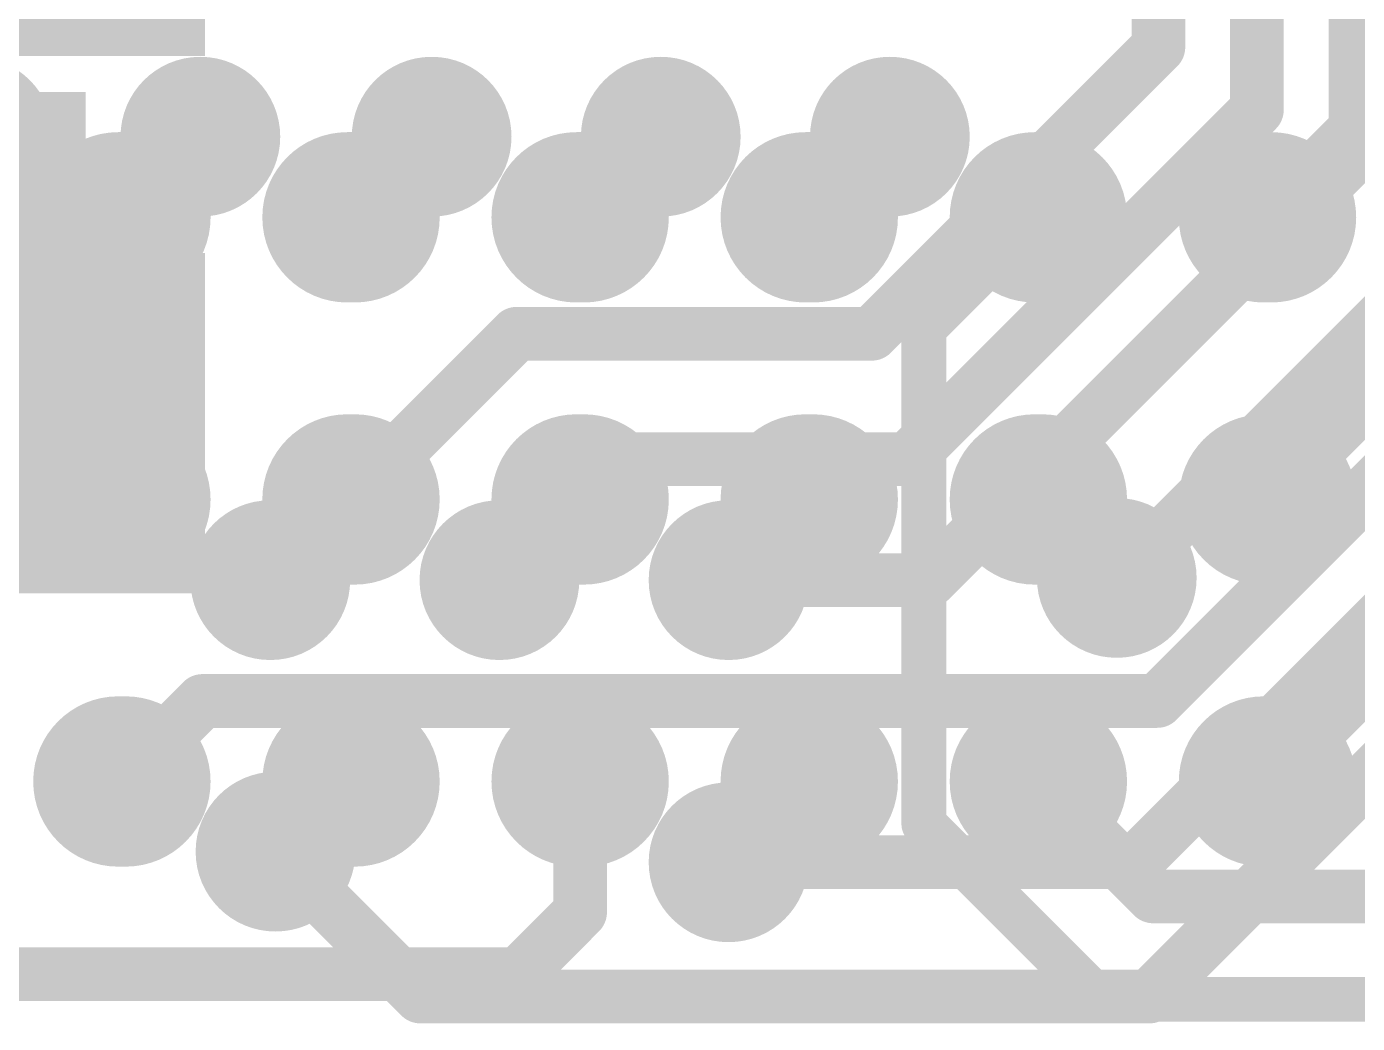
# Model space of a CAD drawing. Header units: millimetres. Extents: x -0.39 to 4.37, y -0.38 to 3.54.
# Drawn here: x 0.8994 to 1.048, y 0.3568 to 0.4681 of the extents above; entities that cross this region are included whole.
import ezdxf

# ---------------------------------------------------------------- set-up
doc = ezdxf.new("R2010")
doc.units = ezdxf.units.MM
doc.header["$MEASUREMENT"] = 0
for name, color, linetype in [('BottomLayer', 5, 'Continuous'), ('BottomPaste', 16, 'Continuous'), ('BottomSolder', 6, 'Continuous'), ('TopLayer', 1, 'Continuous'), ('TopPaste', 8, 'Continuous'), ('TopSolder', 216, 'Continuous'), ('ViaHoleLayer', 16, 'Continuous')]:
    doc.layers.add(name, color=color, linetype=linetype)

# ---------------------------------------------------------------- blocks, each defined once
blk = doc.blocks.new('FBGA_178_SDRAM_368')
at = {"layer": 'TopLayer'}
h = blk.add_hatch(color=1, dxfattribs=at)
edge = h.paths.add_edge_path()
edge.add_arc((0.0315, -0.05079), 0.00551, 0, 180)
edge.add_line((0.02598, -0.05079), (0.02598, -0.05158))
edge.add_arc((0.0315, -0.05158), 0.00551, 180, 360)
edge.add_line((0.03701, -0.05158), (0.03701, -0.05079))
h = blk.add_hatch(color=1, dxfattribs=at)
edge = h.paths.add_edge_path()
edge.add_arc((0.06299, -0.05079), 0.00551, 0, 180)
edge.add_line((0.05748, -0.05079), (0.05748, -0.05158))
edge.add_arc((0.06299, -0.05158), 0.00551, 180, 360)
edge.add_line((0.0685, -0.05158), (0.0685, -0.05079))
h = blk.add_hatch(color=1, dxfattribs=at)
edge = h.paths.add_edge_path()
edge.add_arc((0.09449, -0.05079), 0.00551, 0, 180)
edge.add_line((0.08898, -0.05079), (0.08898, -0.05158))
edge.add_arc((0.09449, -0.05158), 0.00551, 180, 360)
edge.add_line((0.1, -0.05158), (0.1, -0.05079))
h = blk.add_hatch(color=1, dxfattribs=at)
edge = h.paths.add_edge_path()
edge.add_arc((0.0315, -0.07638), 0.00551, 0, 180)
edge.add_line((0.02598, -0.07638), (0.02598, -0.07717))
edge.add_arc((0.0315, -0.07717), 0.00551, 180, 360)
edge.add_line((0.03701, -0.07717), (0.03701, -0.07638))
h = blk.add_hatch(color=1, dxfattribs=at)
edge = h.paths.add_edge_path()
edge.add_arc((0.06299, -0.07638), 0.00551, 0, 180)
edge.add_line((0.05748, -0.07638), (0.05748, -0.07717))
edge.add_arc((0.06299, -0.07717), 0.00551, 180, 360)
edge.add_line((0.0685, -0.07717), (0.0685, -0.07638))
h = blk.add_hatch(color=1, dxfattribs=at)
edge = h.paths.add_edge_path()
edge.add_arc((0.09449, -0.07638), 0.00551, 0, 180)
edge.add_line((0.08898, -0.07638), (0.08898, -0.07717))
edge.add_arc((0.09449, -0.07717), 0.00551, 180, 360)
edge.add_line((0.1, -0.07717), (0.1, -0.07638))
h = blk.add_hatch(color=1, dxfattribs=at)
edge = h.paths.add_edge_path()
edge.add_arc((0.0315, -0.10197), 0.00551, 0, 180)
edge.add_line((0.02598, -0.10197), (0.02598, -0.10276))
edge.add_arc((0.0315, -0.10276), 0.00551, 180, 360)
edge.add_line((0.03701, -0.10276), (0.03701, -0.10197))
h = blk.add_hatch(color=1, dxfattribs=at)
edge = h.paths.add_edge_path()
edge.add_arc((0.06299, -0.10197), 0.00551, 0, 180)
edge.add_line((0.05748, -0.10197), (0.05748, -0.10276))
edge.add_arc((0.06299, -0.10276), 0.00551, 180, 360)
edge.add_line((0.0685, -0.10276), (0.0685, -0.10197))
h = blk.add_hatch(color=1, dxfattribs=at)
edge = h.paths.add_edge_path()
edge.add_arc((0.09449, -0.10197), 0.00551, 0, 180)
edge.add_line((0.08898, -0.10197), (0.08898, -0.10276))
edge.add_arc((0.09449, -0.10276), 0.00551, 180, 360)
edge.add_line((0.1, -0.10276), (0.1, -0.10197))
h = blk.add_hatch(color=1, dxfattribs=at)
edge = h.paths.add_edge_path()
edge.add_arc((0.0315, -0.12756), 0.00551, 0, 180)
edge.add_line((0.02598, -0.12756), (0.02598, -0.12835))
edge.add_arc((0.0315, -0.12835), 0.00551, 180, 360)
edge.add_line((0.03701, -0.12835), (0.03701, -0.12756))
h = blk.add_hatch(color=1, dxfattribs=at)
edge = h.paths.add_edge_path()
edge.add_arc((0.06299, -0.12756), 0.00551, 0, 180)
edge.add_line((0.05748, -0.12756), (0.05748, -0.12835))
edge.add_arc((0.06299, -0.12835), 0.00551, 180, 360)
edge.add_line((0.0685, -0.12835), (0.0685, -0.12756))
h = blk.add_hatch(color=1, dxfattribs=at)
edge = h.paths.add_edge_path()
edge.add_arc((0.09449, -0.12756), 0.00551, 0, 180)
edge.add_line((0.08898, -0.12756), (0.08898, -0.12835))
edge.add_arc((0.09449, -0.12835), 0.00551, 180, 360)
edge.add_line((0.1, -0.12835), (0.1, -0.12756))
h = blk.add_hatch(color=1, dxfattribs=at)
edge = h.paths.add_edge_path()
edge.add_arc((0.0315, -0.15315), 0.00551, 0, 180)
edge.add_line((0.02598, -0.15315), (0.02598, -0.15394))
edge.add_arc((0.0315, -0.15394), 0.00551, 180, 360)
edge.add_line((0.03701, -0.15394), (0.03701, -0.15315))
h = blk.add_hatch(color=1, dxfattribs=at)
edge = h.paths.add_edge_path()
edge.add_arc((0.06299, -0.15315), 0.00551, 0, 180)
edge.add_line((0.05748, -0.15315), (0.05748, -0.15394))
edge.add_arc((0.06299, -0.15394), 0.00551, 180, 360)
edge.add_line((0.0685, -0.15394), (0.0685, -0.15315))
h = blk.add_hatch(color=1, dxfattribs=at)
edge = h.paths.add_edge_path()
edge.add_arc((0.09449, -0.15315), 0.00551, 0, 180)
edge.add_line((0.08898, -0.15315), (0.08898, -0.15394))
edge.add_arc((0.09449, -0.15394), 0.00551, 180, 360)
edge.add_line((0.1, -0.15394), (0.1, -0.15315))
h = blk.add_hatch(color=1, dxfattribs=at)
edge = h.paths.add_edge_path()
edge.add_arc((0.0315, -0.17874), 0.00551, 0, 180)
edge.add_line((0.02598, -0.17874), (0.02598, -0.17953))
edge.add_arc((0.0315, -0.17953), 0.00551, 180, 360)
edge.add_line((0.03701, -0.17953), (0.03701, -0.17874))
h = blk.add_hatch(color=1, dxfattribs=at)
edge = h.paths.add_edge_path()
edge.add_arc((0.06299, -0.17874), 0.00551, 0, 180)
edge.add_line((0.05748, -0.17874), (0.05748, -0.17953))
edge.add_arc((0.06299, -0.17953), 0.00551, 180, 360)
edge.add_line((0.0685, -0.17953), (0.0685, -0.17874))
h = blk.add_hatch(color=1, dxfattribs=at)
edge = h.paths.add_edge_path()
edge.add_arc((0.09449, -0.17874), 0.00551, 0, 180)
edge.add_line((0.08898, -0.17874), (0.08898, -0.17953))
edge.add_arc((0.09449, -0.17953), 0.00551, 180, 360)
edge.add_line((0.1, -0.17953), (0.1, -0.17874))
at = {"layer": 'TopPaste'}
h = blk.add_hatch(color=8, dxfattribs=at)
edge = h.paths.add_edge_path()
edge.add_arc((0.0315, -0.05079), 0.00551, 0, 180)
edge.add_line((0.02598, -0.05079), (0.02598, -0.05158))
edge.add_arc((0.0315, -0.05158), 0.00551, 180, 360)
edge.add_line((0.03701, -0.05158), (0.03701, -0.05079))
h = blk.add_hatch(color=8, dxfattribs=at)
edge = h.paths.add_edge_path()
edge.add_arc((0.06299, -0.05079), 0.00551, 0, 180)
edge.add_line((0.05748, -0.05079), (0.05748, -0.05158))
edge.add_arc((0.06299, -0.05158), 0.00551, 180, 360)
edge.add_line((0.0685, -0.05158), (0.0685, -0.05079))
h = blk.add_hatch(color=8, dxfattribs=at)
edge = h.paths.add_edge_path()
edge.add_arc((0.09449, -0.05079), 0.00551, 0, 180)
edge.add_line((0.08898, -0.05079), (0.08898, -0.05158))
edge.add_arc((0.09449, -0.05158), 0.00551, 180, 360)
edge.add_line((0.1, -0.05158), (0.1, -0.05079))
h = blk.add_hatch(color=8, dxfattribs=at)
edge = h.paths.add_edge_path()
edge.add_arc((0.0315, -0.07638), 0.00551, 0, 180)
edge.add_line((0.02598, -0.07638), (0.02598, -0.07717))
edge.add_arc((0.0315, -0.07717), 0.00551, 180, 360)
edge.add_line((0.03701, -0.07717), (0.03701, -0.07638))
h = blk.add_hatch(color=8, dxfattribs=at)
edge = h.paths.add_edge_path()
edge.add_arc((0.06299, -0.07638), 0.00551, 0, 180)
edge.add_line((0.05748, -0.07638), (0.05748, -0.07717))
edge.add_arc((0.06299, -0.07717), 0.00551, 180, 360)
edge.add_line((0.0685, -0.07717), (0.0685, -0.07638))
h = blk.add_hatch(color=8, dxfattribs=at)
edge = h.paths.add_edge_path()
edge.add_arc((0.09449, -0.07638), 0.00551, 0, 180)
edge.add_line((0.08898, -0.07638), (0.08898, -0.07717))
edge.add_arc((0.09449, -0.07717), 0.00551, 180, 360)
edge.add_line((0.1, -0.07717), (0.1, -0.07638))
h = blk.add_hatch(color=8, dxfattribs=at)
edge = h.paths.add_edge_path()
edge.add_arc((0.0315, -0.10197), 0.00551, 0, 180)
edge.add_line((0.02598, -0.10197), (0.02598, -0.10276))
edge.add_arc((0.0315, -0.10276), 0.00551, 180, 360)
edge.add_line((0.03701, -0.10276), (0.03701, -0.10197))
h = blk.add_hatch(color=8, dxfattribs=at)
edge = h.paths.add_edge_path()
edge.add_arc((0.06299, -0.10197), 0.00551, 0, 180)
edge.add_line((0.05748, -0.10197), (0.05748, -0.10276))
edge.add_arc((0.06299, -0.10276), 0.00551, 180, 360)
edge.add_line((0.0685, -0.10276), (0.0685, -0.10197))
h = blk.add_hatch(color=8, dxfattribs=at)
edge = h.paths.add_edge_path()
edge.add_arc((0.09449, -0.10197), 0.00551, 0, 180)
edge.add_line((0.08898, -0.10197), (0.08898, -0.10276))
edge.add_arc((0.09449, -0.10276), 0.00551, 180, 360)
edge.add_line((0.1, -0.10276), (0.1, -0.10197))
h = blk.add_hatch(color=8, dxfattribs=at)
edge = h.paths.add_edge_path()
edge.add_arc((0.0315, -0.12756), 0.00551, 0, 180)
edge.add_line((0.02598, -0.12756), (0.02598, -0.12835))
edge.add_arc((0.0315, -0.12835), 0.00551, 180, 360)
edge.add_line((0.03701, -0.12835), (0.03701, -0.12756))
h = blk.add_hatch(color=8, dxfattribs=at)
edge = h.paths.add_edge_path()
edge.add_arc((0.06299, -0.12756), 0.00551, 0, 180)
edge.add_line((0.05748, -0.12756), (0.05748, -0.12835))
edge.add_arc((0.06299, -0.12835), 0.00551, 180, 360)
edge.add_line((0.0685, -0.12835), (0.0685, -0.12756))
h = blk.add_hatch(color=8, dxfattribs=at)
edge = h.paths.add_edge_path()
edge.add_arc((0.09449, -0.12756), 0.00551, 0, 180)
edge.add_line((0.08898, -0.12756), (0.08898, -0.12835))
edge.add_arc((0.09449, -0.12835), 0.00551, 180, 360)
edge.add_line((0.1, -0.12835), (0.1, -0.12756))
h = blk.add_hatch(color=8, dxfattribs=at)
edge = h.paths.add_edge_path()
edge.add_arc((0.0315, -0.15315), 0.00551, 0, 180)
edge.add_line((0.02598, -0.15315), (0.02598, -0.15394))
edge.add_arc((0.0315, -0.15394), 0.00551, 180, 360)
edge.add_line((0.03701, -0.15394), (0.03701, -0.15315))
h = blk.add_hatch(color=8, dxfattribs=at)
edge = h.paths.add_edge_path()
edge.add_arc((0.06299, -0.15315), 0.00551, 0, 180)
edge.add_line((0.05748, -0.15315), (0.05748, -0.15394))
edge.add_arc((0.06299, -0.15394), 0.00551, 180, 360)
edge.add_line((0.0685, -0.15394), (0.0685, -0.15315))
h = blk.add_hatch(color=8, dxfattribs=at)
edge = h.paths.add_edge_path()
edge.add_arc((0.09449, -0.15315), 0.00551, 0, 180)
edge.add_line((0.08898, -0.15315), (0.08898, -0.15394))
edge.add_arc((0.09449, -0.15394), 0.00551, 180, 360)
edge.add_line((0.1, -0.15394), (0.1, -0.15315))
h = blk.add_hatch(color=8, dxfattribs=at)
edge = h.paths.add_edge_path()
edge.add_arc((0.0315, -0.17874), 0.00551, 0, 180)
edge.add_line((0.02598, -0.17874), (0.02598, -0.17953))
edge.add_arc((0.0315, -0.17953), 0.00551, 180, 360)
edge.add_line((0.03701, -0.17953), (0.03701, -0.17874))
h = blk.add_hatch(color=8, dxfattribs=at)
edge = h.paths.add_edge_path()
edge.add_arc((0.06299, -0.17874), 0.00551, 0, 180)
edge.add_line((0.05748, -0.17874), (0.05748, -0.17953))
edge.add_arc((0.06299, -0.17953), 0.00551, 180, 360)
edge.add_line((0.0685, -0.17953), (0.0685, -0.17874))
h = blk.add_hatch(color=8, dxfattribs=at)
edge = h.paths.add_edge_path()
edge.add_arc((0.09449, -0.17874), 0.00551, 0, 180)
edge.add_line((0.08898, -0.17874), (0.08898, -0.17953))
edge.add_arc((0.09449, -0.17953), 0.00551, 180, 360)
edge.add_line((0.1, -0.17953), (0.1, -0.17874))
at = {"layer": 'TopSolder'}
h = blk.add_hatch(color=216, dxfattribs=at)
edge = h.paths.add_edge_path()
edge.add_arc((0.0315, -0.05079), 0.00951, 0, 180)
edge.add_line((0.02198, -0.05079), (0.02198, -0.05158))
edge.add_arc((0.0315, -0.05158), 0.00951, 180, 360)
edge.add_line((0.04101, -0.05158), (0.04101, -0.05079))
h = blk.add_hatch(color=216, dxfattribs=at)
edge = h.paths.add_edge_path()
edge.add_arc((0.06299, -0.05079), 0.00951, 0, 180)
edge.add_line((0.05348, -0.05079), (0.05348, -0.05158))
edge.add_arc((0.06299, -0.05158), 0.00951, 180, 360)
edge.add_line((0.0725, -0.05158), (0.0725, -0.05079))
h = blk.add_hatch(color=216, dxfattribs=at)
edge = h.paths.add_edge_path()
edge.add_arc((0.09449, -0.05079), 0.00951, 0, 180)
edge.add_line((0.08498, -0.05079), (0.08498, -0.05158))
edge.add_arc((0.09449, -0.05158), 0.00951, 180, 360)
edge.add_line((0.104, -0.05158), (0.104, -0.05079))
h = blk.add_hatch(color=216, dxfattribs=at)
edge = h.paths.add_edge_path()
edge.add_arc((0.0315, -0.07638), 0.00951, 0, 180)
edge.add_line((0.02198, -0.07638), (0.02198, -0.07717))
edge.add_arc((0.0315, -0.07717), 0.00951, 180, 360)
edge.add_line((0.04101, -0.07717), (0.04101, -0.07638))
h = blk.add_hatch(color=216, dxfattribs=at)
edge = h.paths.add_edge_path()
edge.add_arc((0.06299, -0.07638), 0.00951, 0, 180)
edge.add_line((0.05348, -0.07638), (0.05348, -0.07717))
edge.add_arc((0.06299, -0.07717), 0.00951, 180, 360)
edge.add_line((0.0725, -0.07717), (0.0725, -0.07638))
h = blk.add_hatch(color=216, dxfattribs=at)
edge = h.paths.add_edge_path()
edge.add_arc((0.09449, -0.07638), 0.00951, 0, 180)
edge.add_line((0.08498, -0.07638), (0.08498, -0.07717))
edge.add_arc((0.09449, -0.07717), 0.00951, 180, 360)
edge.add_line((0.104, -0.07717), (0.104, -0.07638))
h = blk.add_hatch(color=216, dxfattribs=at)
edge = h.paths.add_edge_path()
edge.add_arc((0.0315, -0.10197), 0.00951, 0, 180)
edge.add_line((0.02198, -0.10197), (0.02198, -0.10276))
edge.add_arc((0.0315, -0.10276), 0.00951, 180, 360)
edge.add_line((0.04101, -0.10276), (0.04101, -0.10197))
h = blk.add_hatch(color=216, dxfattribs=at)
edge = h.paths.add_edge_path()
edge.add_arc((0.06299, -0.10197), 0.00951, 0, 180)
edge.add_line((0.05348, -0.10197), (0.05348, -0.10276))
edge.add_arc((0.06299, -0.10276), 0.00951, 180, 360)
edge.add_line((0.0725, -0.10276), (0.0725, -0.10197))
h = blk.add_hatch(color=216, dxfattribs=at)
edge = h.paths.add_edge_path()
edge.add_arc((0.09449, -0.10197), 0.00951, 0, 180)
edge.add_line((0.08498, -0.10197), (0.08498, -0.10276))
edge.add_arc((0.09449, -0.10276), 0.00951, 180, 360)
edge.add_line((0.104, -0.10276), (0.104, -0.10197))
h = blk.add_hatch(color=216, dxfattribs=at)
edge = h.paths.add_edge_path()
edge.add_arc((0.0315, -0.12756), 0.00951, 0, 180)
edge.add_line((0.02198, -0.12756), (0.02198, -0.12835))
edge.add_arc((0.0315, -0.12835), 0.00951, 180, 360)
edge.add_line((0.04101, -0.12835), (0.04101, -0.12756))
h = blk.add_hatch(color=216, dxfattribs=at)
edge = h.paths.add_edge_path()
edge.add_arc((0.06299, -0.12756), 0.00951, 0, 180)
edge.add_line((0.05348, -0.12756), (0.05348, -0.12835))
edge.add_arc((0.06299, -0.12835), 0.00951, 180, 360)
edge.add_line((0.0725, -0.12835), (0.0725, -0.12756))
h = blk.add_hatch(color=216, dxfattribs=at)
edge = h.paths.add_edge_path()
edge.add_arc((0.09449, -0.12756), 0.00951, 0, 180)
edge.add_line((0.08498, -0.12756), (0.08498, -0.12835))
edge.add_arc((0.09449, -0.12835), 0.00951, 180, 360)
edge.add_line((0.104, -0.12835), (0.104, -0.12756))
h = blk.add_hatch(color=216, dxfattribs=at)
edge = h.paths.add_edge_path()
edge.add_arc((0.0315, -0.15315), 0.00951, 0, 180)
edge.add_line((0.02198, -0.15315), (0.02198, -0.15394))
edge.add_arc((0.0315, -0.15394), 0.00951, 180, 360)
edge.add_line((0.04101, -0.15394), (0.04101, -0.15315))
h = blk.add_hatch(color=216, dxfattribs=at)
edge = h.paths.add_edge_path()
edge.add_arc((0.06299, -0.15315), 0.00951, 0, 180)
edge.add_line((0.05348, -0.15315), (0.05348, -0.15394))
edge.add_arc((0.06299, -0.15394), 0.00951, 180, 360)
edge.add_line((0.0725, -0.15394), (0.0725, -0.15315))
h = blk.add_hatch(color=216, dxfattribs=at)
edge = h.paths.add_edge_path()
edge.add_arc((0.09449, -0.15315), 0.00951, 0, 180)
edge.add_line((0.08498, -0.15315), (0.08498, -0.15394))
edge.add_arc((0.09449, -0.15394), 0.00951, 180, 360)
edge.add_line((0.104, -0.15394), (0.104, -0.15315))
h = blk.add_hatch(color=216, dxfattribs=at)
edge = h.paths.add_edge_path()
edge.add_arc((0.0315, -0.17874), 0.00951, 0, 180)
edge.add_line((0.02198, -0.17874), (0.02198, -0.17953))
edge.add_arc((0.0315, -0.17953), 0.00951, 180, 360)
edge.add_line((0.04101, -0.17953), (0.04101, -0.17874))
h = blk.add_hatch(color=216, dxfattribs=at)
edge = h.paths.add_edge_path()
edge.add_arc((0.06299, -0.17874), 0.00951, 0, 180)
edge.add_line((0.05348, -0.17874), (0.05348, -0.17953))
edge.add_arc((0.06299, -0.17953), 0.00951, 180, 360)
edge.add_line((0.0725, -0.17953), (0.0725, -0.17874))
h = blk.add_hatch(color=216, dxfattribs=at)
edge = h.paths.add_edge_path()
edge.add_arc((0.09449, -0.17874), 0.00951, 0, 180)
edge.add_line((0.08498, -0.17874), (0.08498, -0.17953))
edge.add_arc((0.09449, -0.17953), 0.00951, 180, 360)
edge.add_line((0.104, -0.17953), (0.104, -0.17874))
blk = doc.blocks.new('C__0603_B_445')
at = {"layer": 'BottomLayer'}
for points in [[(-0.015, 0.0175), (-0.015, -0.0175), (-0.045, -0.0175), (-0.045, 0.0175)], [(0.045, 0.0175), (0.045, -0.0175), (0.015, -0.0175), (0.015, 0.0175)]]:
    blk.add_hatch(color=5, dxfattribs=at).paths.add_polyline_path(points)
at = {"layer": 'BottomPaste'}
for points in [[(-0.015, 0.0175), (-0.015, -0.0175), (-0.045, -0.0175), (-0.045, 0.0175)], [(0.045, 0.0175), (0.045, -0.0175), (0.015, -0.0175), (0.015, 0.0175)]]:
    blk.add_hatch(color=16, dxfattribs=at).paths.add_polyline_path(points)
at = {"layer": 'BottomSolder'}
for points in [[(-0.011, 0.0215), (-0.011, -0.0215), (-0.049, -0.0215), (-0.049, 0.0215)], [(0.049, 0.0215), (0.049, -0.0215), (0.011, -0.0215), (0.011, 0.0215)]]:
    blk.add_hatch(color=6, dxfattribs=at).paths.add_polyline_path(points)

msp = doc.modelspace()

# ---------------------------------------------------------------- hatches: boundary and pattern name
at = {"layer": 'BottomLayer'}
for points in [[(0.82582, 0.43882), (0.906, 0.43882), (0.906, 0.46082), (0.82582, 0.46082)], [(0.82582, 0.40882), (0.91582, 0.40882), (0.91582, 0.44082), (0.82582, 0.44082)]]:
    msp.add_hatch(color=5, dxfattribs=at).paths.add_polyline_path(points)
h = msp.add_hatch(color=5, dxfattribs=at)
edge = h.paths.add_edge_path()
edge.add_arc((0.91882, 0.45582), 0.00492, 0, 360)
h = msp.add_hatch(color=5, dxfattribs=at)
edge = h.paths.add_edge_path()
edge.add_arc((0.94465, 0.45582), 0.00492, 0, 360)
h = msp.add_hatch(color=5, dxfattribs=at)
edge = h.paths.add_edge_path()
edge.add_arc((0.97024, 0.45582), 0.00492, 0, 360)
h = msp.add_hatch(color=5, dxfattribs=at)
edge = h.paths.add_edge_path()
edge.add_arc((0.99583, 0.45582), 0.00492, 0, 360)
h = msp.add_hatch(color=5, dxfattribs=at)
edge = h.paths.add_edge_path()
edge.add_arc((0.92663, 0.40631), 0.00492, 0, 360)
h = msp.add_hatch(color=5, dxfattribs=at)
edge = h.paths.add_edge_path()
edge.add_arc((0.95222, 0.40631), 0.00492, 0, 360)
h = msp.add_hatch(color=5, dxfattribs=at)
edge = h.paths.add_edge_path()
edge.add_arc((0.97781, 0.40631), 0.00492, 0, 360)
h = msp.add_hatch(color=5, dxfattribs=at)
edge = h.paths.add_edge_path()
edge.add_arc((1.02117, 0.40656), 0.00492, 0, 360)
h = msp.add_hatch(color=5, dxfattribs=at)
edge = h.paths.add_edge_path()
edge.add_arc((0.90982, 0.38382), 0.00492, 0, 360)
h = msp.add_hatch(color=5, dxfattribs=at)
edge = h.paths.add_edge_path()
edge.add_arc((0.92721, 0.376), 0.00492, 0, 360)
h = msp.add_hatch(color=5, dxfattribs=at)
edge = h.paths.add_edge_path()
edge.add_arc((0.97781, 0.37481), 0.00492, 0, 360)
at = {"layer": 'BottomSolder'}
h = msp.add_hatch(color=6, dxfattribs=at)
edge = h.paths.add_edge_path()
edge.add_arc((0.89347, 0.45582), 0.00892, 0, 360)
h = msp.add_hatch(color=6, dxfattribs=at)
edge = h.paths.add_edge_path()
edge.add_arc((0.91882, 0.45582), 0.00892, 0, 360)
h = msp.add_hatch(color=6, dxfattribs=at)
edge = h.paths.add_edge_path()
edge.add_arc((0.94465, 0.45582), 0.00892, 0, 360)
h = msp.add_hatch(color=6, dxfattribs=at)
edge = h.paths.add_edge_path()
edge.add_arc((0.97024, 0.45582), 0.00892, 0, 360)
h = msp.add_hatch(color=6, dxfattribs=at)
edge = h.paths.add_edge_path()
edge.add_arc((0.99583, 0.45582), 0.00892, 0, 360)
h = msp.add_hatch(color=6, dxfattribs=at)
edge = h.paths.add_edge_path()
edge.add_arc((0.92663, 0.40631), 0.00892, 0, 360)
h = msp.add_hatch(color=6, dxfattribs=at)
edge = h.paths.add_edge_path()
edge.add_arc((0.95222, 0.40631), 0.00892, 0, 360)
h = msp.add_hatch(color=6, dxfattribs=at)
edge = h.paths.add_edge_path()
edge.add_arc((0.97781, 0.40631), 0.00892, 0, 360)
h = msp.add_hatch(color=6, dxfattribs=at)
edge = h.paths.add_edge_path()
edge.add_arc((1.02117, 0.40656), 0.00892, 0, 360)
h = msp.add_hatch(color=6, dxfattribs=at)
edge = h.paths.add_edge_path()
edge.add_arc((0.90982, 0.38382), 0.00892, 0, 360)
h = msp.add_hatch(color=6, dxfattribs=at)
edge = h.paths.add_edge_path()
edge.add_arc((0.92721, 0.376), 0.00892, 0, 360)
h = msp.add_hatch(color=6, dxfattribs=at)
edge = h.paths.add_edge_path()
edge.add_arc((0.97781, 0.37481), 0.00892, 0, 360)
at = {"layer": 'TopLayer'}
h = msp.add_hatch(color=1, dxfattribs=at)
edge = h.paths.add_edge_path()
edge.add_arc((0.91882, 0.45582), 0.00492, 0, 360)
h = msp.add_hatch(color=1, dxfattribs=at)
edge = h.paths.add_edge_path()
edge.add_arc((0.94465, 0.45582), 0.00492, 0, 360)
h = msp.add_hatch(color=1, dxfattribs=at)
edge = h.paths.add_edge_path()
edge.add_arc((0.97024, 0.45582), 0.00492, 0, 360)
h = msp.add_hatch(color=1, dxfattribs=at)
edge = h.paths.add_edge_path()
edge.add_arc((0.99583, 0.45582), 0.00492, 0, 360)
h = msp.add_hatch(color=1, dxfattribs=at)
edge = h.paths.add_edge_path()
edge.add_arc((0.92663, 0.40631), 0.00492, 0, 360)
h = msp.add_hatch(color=1, dxfattribs=at)
edge = h.paths.add_edge_path()
edge.add_arc((0.95222, 0.40631), 0.00492, 0, 360)
h = msp.add_hatch(color=1, dxfattribs=at)
edge = h.paths.add_edge_path()
edge.add_arc((0.97781, 0.40631), 0.00492, 0, 360)
h = msp.add_hatch(color=1, dxfattribs=at)
edge = h.paths.add_edge_path()
edge.add_arc((1.02117, 0.40656), 0.00492, 0, 360)
h = msp.add_hatch(color=1, dxfattribs=at)
edge = h.paths.add_edge_path()
edge.add_arc((0.90982, 0.38382), 0.00492, 0, 360)
h = msp.add_hatch(color=1, dxfattribs=at)
edge = h.paths.add_edge_path()
edge.add_arc((0.92721, 0.376), 0.00492, 0, 360)
h = msp.add_hatch(color=1, dxfattribs=at)
edge = h.paths.add_edge_path()
edge.add_arc((0.97781, 0.37481), 0.00492, 0, 360)
at = {"layer": 'TopSolder'}
h = msp.add_hatch(color=216, dxfattribs=at)
edge = h.paths.add_edge_path()
edge.add_arc((0.89347, 0.45582), 0.00892, 0, 360)
h = msp.add_hatch(color=216, dxfattribs=at)
edge = h.paths.add_edge_path()
edge.add_arc((0.91882, 0.45582), 0.00892, 0, 360)
h = msp.add_hatch(color=216, dxfattribs=at)
edge = h.paths.add_edge_path()
edge.add_arc((0.94465, 0.45582), 0.00892, 0, 360)
h = msp.add_hatch(color=216, dxfattribs=at)
edge = h.paths.add_edge_path()
edge.add_arc((0.97024, 0.45582), 0.00892, 0, 360)
h = msp.add_hatch(color=216, dxfattribs=at)
edge = h.paths.add_edge_path()
edge.add_arc((0.99583, 0.45582), 0.00892, 0, 360)
h = msp.add_hatch(color=216, dxfattribs=at)
edge = h.paths.add_edge_path()
edge.add_arc((0.92663, 0.40631), 0.00892, 0, 360)
h = msp.add_hatch(color=216, dxfattribs=at)
edge = h.paths.add_edge_path()
edge.add_arc((0.95222, 0.40631), 0.00892, 0, 360)
h = msp.add_hatch(color=216, dxfattribs=at)
edge = h.paths.add_edge_path()
edge.add_arc((0.97781, 0.40631), 0.00892, 0, 360)
h = msp.add_hatch(color=216, dxfattribs=at)
edge = h.paths.add_edge_path()
edge.add_arc((1.02117, 0.40656), 0.00892, 0, 360)
h = msp.add_hatch(color=216, dxfattribs=at)
edge = h.paths.add_edge_path()
edge.add_arc((0.90982, 0.38382), 0.00892, 0, 360)
h = msp.add_hatch(color=216, dxfattribs=at)
edge = h.paths.add_edge_path()
edge.add_arc((0.92721, 0.376), 0.00892, 0, 360)
h = msp.add_hatch(color=216, dxfattribs=at)
edge = h.paths.add_edge_path()
edge.add_arc((0.97781, 0.37481), 0.00892, 0, 360)
at = {"layer": 'ViaHoleLayer'}
h = msp.add_hatch(color=16, dxfattribs=at)
edge = h.paths.add_edge_path()
edge.add_arc((0.91882, 0.45582), 0.00394, 0, 360)
h = msp.add_hatch(color=16, dxfattribs=at)
edge = h.paths.add_edge_path()
edge.add_arc((0.94465, 0.45582), 0.00394, 0, 360)
h = msp.add_hatch(color=16, dxfattribs=at)
edge = h.paths.add_edge_path()
edge.add_arc((0.97024, 0.45582), 0.00394, 0, 360)
h = msp.add_hatch(color=16, dxfattribs=at)
edge = h.paths.add_edge_path()
edge.add_arc((0.99583, 0.45582), 0.00394, 0, 360)
h = msp.add_hatch(color=16, dxfattribs=at)
edge = h.paths.add_edge_path()
edge.add_arc((0.92663, 0.40631), 0.00394, 0, 360)
h = msp.add_hatch(color=16, dxfattribs=at)
edge = h.paths.add_edge_path()
edge.add_arc((0.95222, 0.40631), 0.00394, 0, 360)
h = msp.add_hatch(color=16, dxfattribs=at)
edge = h.paths.add_edge_path()
edge.add_arc((0.97781, 0.40631), 0.00394, 0, 360)
h = msp.add_hatch(color=16, dxfattribs=at)
edge = h.paths.add_edge_path()
edge.add_arc((1.02117, 0.40656), 0.00394, 0, 360)
h = msp.add_hatch(color=16, dxfattribs=at)
edge = h.paths.add_edge_path()
edge.add_arc((0.90982, 0.38382), 0.00394, 0, 360)
h = msp.add_hatch(color=16, dxfattribs=at)
edge = h.paths.add_edge_path()
edge.add_arc((0.92721, 0.376), 0.00394, 0, 360)
h = msp.add_hatch(color=16, dxfattribs=at)
edge = h.paths.add_edge_path()
edge.add_arc((0.97781, 0.37481), 0.00394, 0, 360)

# ---------------------------------------------------------------- linework, layer by layer
at = {"layer": 'BottomLayer', "const_width": 0.006}
for points in [[(1.02582, 0.46582), (1.02582, 0.78982)], [(1.03682, 0.45882), (1.03682, 0.78082)], [(1.04782, 0.45382), (1.04782, 0.76382)], [(0.99382, 0.43382), (1.02582, 0.46582)], [(0.99782, 0.41982), (1.03682, 0.45882)], [(1.00031, 0.40631), (1.04782, 0.45382)], [(1.02167, 0.40656), (1.05982, 0.44471)], [(1.0257, 0.39282), (1.07182, 0.43895)], [(1.02325, 0.37481), (1.084, 0.43557)], [(0.92663, 0.40631), (0.95414, 0.43382)], [(0.95414, 0.43382), (0.99382, 0.43382)], [(1.02482, 0.35982), (1.095, 0.43)], [(0.95222, 0.40631), (0.96573, 0.41982)], [(0.96573, 0.41982), (0.99782, 0.41982)], [(0.97781, 0.40631), (1.00031, 0.40631)], [(1.02117, 0.40656), (1.02167, 0.40656)], [(0.90982, 0.38359), (0.91905, 0.39282)], [(0.91905, 0.39282), (1.0257, 0.39282)], [(0.92721, 0.376), (0.94339, 0.35982)], [(0.97781, 0.37481), (1.02325, 0.37481)], [(0.94339, 0.35982), (1.02482, 0.35982)]]:
    msp.add_lwpolyline(points, dxfattribs=at)
at = {"layer": 'BottomLayer', "const_width": 0.003}
for points in [[(1.02432, 0.46582, 1), (1.02732, 0.46582, 1)], [(1.02432, 0.46582, 1), (1.02732, 0.46582, 1)], [(1.03532, 0.45882, 1), (1.03832, 0.45882, 1)], [(1.03532, 0.45882, 1), (1.03832, 0.45882, 1)], [(1.04632, 0.45382, 1), (1.04932, 0.45382, 1)], [(1.04632, 0.45382, 1), (1.04932, 0.45382, 1)], [(0.95264, 0.43382, 1), (0.95564, 0.43382, 1)], [(0.95264, 0.43382, 1), (0.95564, 0.43382, 1)], [(0.99232, 0.43382, 1), (0.99532, 0.43382, 1)], [(0.99232, 0.43382, 1), (0.99532, 0.43382, 1)], [(0.96423, 0.41982, 1), (0.96723, 0.41982, 1)], [(0.96423, 0.41982, 1), (0.96723, 0.41982, 1)], [(0.99632, 0.41982, 1), (0.99932, 0.41982, 1)], [(0.99632, 0.41982, 1), (0.99932, 0.41982, 1)], [(0.92513, 0.40631, 1), (0.92813, 0.40631, 1)], [(0.95072, 0.40631, 1), (0.95372, 0.40631, 1)], [(0.97631, 0.40631, 1), (0.97931, 0.40631, 1)], [(0.99881, 0.40631, 1), (1.00181, 0.40631, 1)], [(0.99881, 0.40631, 1), (1.00181, 0.40631, 1)], [(1.01967, 0.40656, 1), (1.02267, 0.40656, 1)], [(1.02017, 0.40656, 1), (1.02317, 0.40656, 1)], [(1.02017, 0.40656, 1), (1.02317, 0.40656, 1)], [(0.91755, 0.39282, 1), (0.92055, 0.39282, 1)], [(0.91755, 0.39282, 1), (0.92055, 0.39282, 1)], [(1.0242, 0.39282, 1), (1.0272, 0.39282, 1)], [(1.0242, 0.39282, 1), (1.0272, 0.39282, 1)], [(0.90832, 0.38359, 1), (0.91132, 0.38359, 1)], [(0.92571, 0.376, 1), (0.92871, 0.376, 1)], [(0.97631, 0.37481, 1), (0.97931, 0.37481, 1)], [(1.02175, 0.37481, 1), (1.02475, 0.37481, 1)], [(1.02175, 0.37481, 1), (1.02475, 0.37481, 1)], [(0.94189, 0.35982, 1), (0.94489, 0.35982, 1)], [(0.94189, 0.35982, 1), (0.94489, 0.35982, 1)], [(1.02332, 0.35982, 1), (1.02632, 0.35982, 1)], [(1.02332, 0.35982, 1), (1.02632, 0.35982, 1)]]:
    msp.add_lwpolyline(points, format="xyb", close=True, dxfattribs=at)
at = {"layer": 'TopLayer'}
for points, const_width in [([(1.038, 0.44681), (1.05219, 0.461)], 0.006), ([(0.90981, 0.44681), (0.91882, 0.45582)], 0.006), ([(0.93564, 0.44681), (0.94465, 0.45582)], 0.006), ([(0.96123, 0.44681), (0.97024, 0.45582)], 0.006), ([(0.98682, 0.44681), (0.99583, 0.45582)], 0.006), ([(0.90981, 0.44681), (0.91005, 0.44681)], 0.006), ([(0.91005, 0.44681), (0.91081, 0.44681)], 0.006), ([(0.99962, 0.43441), (1.01202, 0.44681)], 0.005), ([(1.01202, 0.44681), (1.01241, 0.44681)], 0.005), ([(0.99962, 0.37908), (0.99962, 0.43441)], 0.005), ([(0.88798, 0.431), (0.90654, 0.431)], 0.006), ([(0.90654, 0.431), (0.91005, 0.42749)], 0.006), ([(1.038, 0.41532), (1.05168, 0.429)], 0.006), ([(0.91005, 0.41532), (0.91005, 0.42749)], 0.006), ([(0.92663, 0.40631), (0.93564, 0.41532)], 0.006), ([(0.95222, 0.40631), (0.96123, 0.41532)], 0.006), ([(0.97781, 0.40631), (0.98682, 0.41532)], 0.006), ([(1.01241, 0.41532), (1.01261, 0.41532)], 0.006), ([(1.01261, 0.41532), (1.02117, 0.40676)], 0.006), ([(1.02117, 0.40656), (1.02117, 0.40676)], 0.006), ([(1.038, 0.38382), (1.05302, 0.39884)], 0.006), ([(0.90982, 0.38359), (0.91005, 0.38382)], 0.006), ([(0.90982, 0.38282), (0.90982, 0.38359)], 0.006), ([(0.92721, 0.376), (0.93503, 0.38382)], 0.006), ([(0.93503, 0.38382), (0.93564, 0.38382)], 0.006), ([(0.96123, 0.36923), (0.96123, 0.38382)], 0.006), ([(0.97781, 0.37481), (0.98682, 0.38382)], 0.006), ([(1.01241, 0.38382), (1.02523, 0.371)], 0.006), ([(0.99962, 0.37908), (1.0192, 0.3595)], 0.005), ([(1.02523, 0.371), (1.138, 0.371)], 0.006), ([(0.95432, 0.36232), (0.96123, 0.36923)], 0.006), ([(0.85478, 0.36232), (0.95432, 0.36232)], 0.006), ([(1.0192, 0.3595), (1.1485, 0.3595)], 0.005)]:
    msp.add_lwpolyline(points, dxfattribs=dict(at, const_width=const_width))
for points, const_width in [([(0.91732, 0.45582, 1), (0.92032, 0.45582, 1)], 0.003), ([(0.94315, 0.45582, 1), (0.94615, 0.45582, 1)], 0.003), ([(0.96874, 0.45582, 1), (0.97174, 0.45582, 1)], 0.003), ([(0.99433, 0.45582, 1), (0.99733, 0.45582, 1)], 0.003), ([(0.90831, 0.44681, 1), (0.91131, 0.44681, 1)], 0.003), ([(0.90831, 0.44681, 1), (0.91131, 0.44681, 1)], 0.003), ([(0.90855, 0.44681, 1), (0.91155, 0.44681, 1)], 0.003), ([(0.90855, 0.44681, 1), (0.91155, 0.44681, 1)], 0.003), ([(0.90931, 0.44681, 1), (0.91231, 0.44681, 1)], 0.003), ([(0.93414, 0.44681, 1), (0.93714, 0.44681, 1)], 0.003), ([(0.95973, 0.44681, 1), (0.96273, 0.44681, 1)], 0.003), ([(0.98532, 0.44681, 1), (0.98832, 0.44681, 1)], 0.003), ([(1.01077, 0.44681, 1), (1.01327, 0.44681, 1)], 0.0025), ([(1.01077, 0.44681, 1), (1.01327, 0.44681, 1)], 0.0025), ([(1.01116, 0.44681, 1), (1.01366, 0.44681, 1)], 0.0025), ([(1.0365, 0.44681, 1), (1.0395, 0.44681, 1)], 0.003), ([(0.99837, 0.43441, 1), (1.00087, 0.43441, 1)], 0.0025), ([(0.99837, 0.43441, 1), (1.00087, 0.43441, 1)], 0.0025), ([(0.90504, 0.431, 1), (0.90804, 0.431, 1)], 0.003), ([(0.90504, 0.431, 1), (0.90804, 0.431, 1)], 0.003), ([(0.90855, 0.42749, 1), (0.91155, 0.42749, 1)], 0.003), ([(0.90855, 0.42749, 1), (0.91155, 0.42749, 1)], 0.003), ([(0.90855, 0.41532, 1), (0.91155, 0.41532, 1)], 0.003), ([(0.93414, 0.41532, 1), (0.93714, 0.41532, 1)], 0.003), ([(0.95973, 0.41532, 1), (0.96273, 0.41532, 1)], 0.003), ([(0.98532, 0.41532, 1), (0.98832, 0.41532, 1)], 0.003), ([(1.01091, 0.41532, 1), (1.01391, 0.41532, 1)], 0.003), ([(1.01111, 0.41532, 1), (1.01411, 0.41532, 1)], 0.003), ([(1.01111, 0.41532, 1), (1.01411, 0.41532, 1)], 0.003), ([(1.0365, 0.41532, 1), (1.0395, 0.41532, 1)], 0.003), ([(0.92513, 0.40631, 1), (0.92813, 0.40631, 1)], 0.003), ([(0.95072, 0.40631, 1), (0.95372, 0.40631, 1)], 0.003), ([(0.97631, 0.40631, 1), (0.97931, 0.40631, 1)], 0.003), ([(1.01967, 0.40676, 1), (1.02267, 0.40676, 1)], 0.003), ([(1.01967, 0.40676, 1), (1.02267, 0.40676, 1)], 0.003), ([(1.01967, 0.40656, 1), (1.02267, 0.40656, 1)], 0.003), ([(0.90832, 0.38359, 1), (0.91132, 0.38359, 1)], 0.003), ([(0.90832, 0.38359, 1), (0.91132, 0.38359, 1)], 0.003), ([(0.90855, 0.38382, 1), (0.91155, 0.38382, 1)], 0.003), ([(0.93353, 0.38382, 1), (0.93653, 0.38382, 1)], 0.003), ([(0.93353, 0.38382, 1), (0.93653, 0.38382, 1)], 0.003), ([(0.93414, 0.38382, 1), (0.93714, 0.38382, 1)], 0.003), ([(0.95973, 0.38382, 1), (0.96273, 0.38382, 1)], 0.003), ([(0.98532, 0.38382, 1), (0.98832, 0.38382, 1)], 0.003), ([(1.01091, 0.38382, 1), (1.01391, 0.38382, 1)], 0.003), ([(1.0365, 0.38382, 1), (1.0395, 0.38382, 1)], 0.003), ([(0.90832, 0.38282, 1), (0.91132, 0.38282, 1)], 0.003), ([(0.99837, 0.37908, 1), (1.00087, 0.37908, 1)], 0.0025), ([(0.99837, 0.37908, 1), (1.00087, 0.37908, 1)], 0.0025), ([(0.92571, 0.376, 1), (0.92871, 0.376, 1)], 0.003), ([(0.97631, 0.37481, 1), (0.97931, 0.37481, 1)], 0.003), ([(1.02373, 0.371, 1), (1.02673, 0.371, 1)], 0.003), ([(1.02373, 0.371, 1), (1.02673, 0.371, 1)], 0.003), ([(0.95973, 0.36923, 1), (0.96273, 0.36923, 1)], 0.003), ([(0.95973, 0.36923, 1), (0.96273, 0.36923, 1)], 0.003), ([(0.95282, 0.36232, 1), (0.95582, 0.36232, 1)], 0.003), ([(0.95282, 0.36232, 1), (0.95582, 0.36232, 1)], 0.003), ([(1.01795, 0.3595, 1), (1.02045, 0.3595, 1)], 0.0025), ([(1.01795, 0.3595, 1), (1.02045, 0.3595, 1)], 0.0025)]:
    msp.add_lwpolyline(points, format="xyb", close=True, dxfattribs=dict(at, const_width=const_width))

# ---------------------------------------------------------------- block references
for name, p, rotation in [('FBGA_178_SDRAM_368', (0.85887, 0.35233), 90), ('C__0603_B_445', (0.89782, 0.45382), 270)]:
    msp.add_blockref(name, p, dxfattribs=dict(rotation=rotation))

doc.saveas('drawing.dxf')
